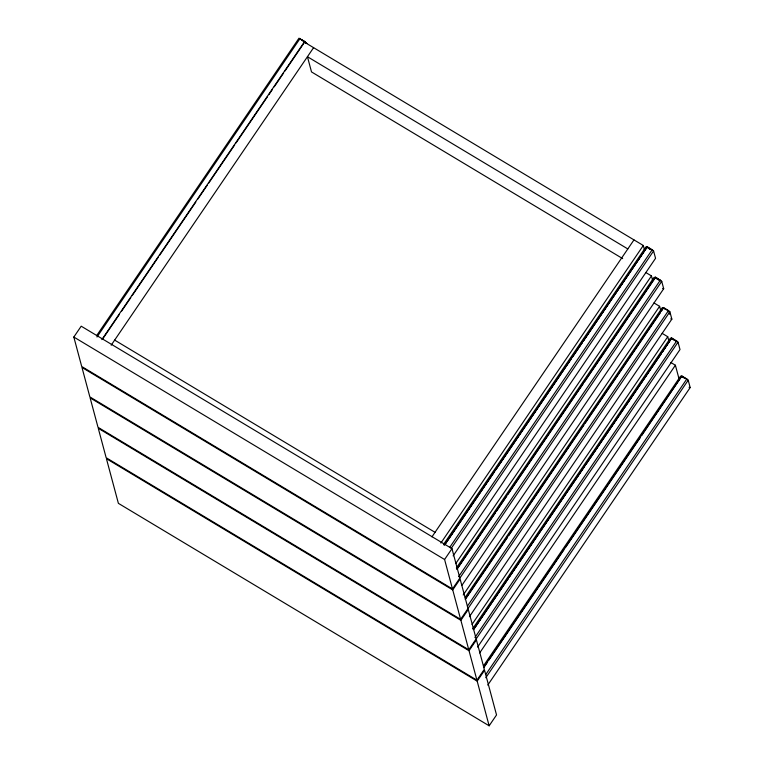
<?xml version="1.0" encoding="UTF-8"?>
<svg xmlns="http://www.w3.org/2000/svg" width="764" height="764" viewBox="0 0 764 764"><rect width="100%" height="100%" fill="white"/><g stroke="black" fill="none" stroke-linecap="round" stroke-linejoin="round"><path stroke-width="1.15" d="M456.834 569.19L655.378 277.16L660.354 280.14L661.729 281.362L452.479 588.958L81.71 366.5L73.822 337.039L81.204 326.19L451.973 548.647L459.861 578.109M96.57 335.73L298.982 38.2L305.17 41.81L299.956 38.907M97.018 336.991L300.099 38.467M101.851 339.608L304.263 42.068L643.307 245.492L644.501 249.971M102.662 338.987L119.423 314.357M121.428 311.406L130.816 297.616M132.153 295.639L158.291 257.22M159.638 255.252L195.832 202.049M197.838 199.089L207.225 185.299M208.562 183.331L234.701 144.902M236.047 142.935L267.543 96.627M268.89 94.66L272.232 89.732M274.247 86.781L283.635 72.981M284.972 71.014L305.075 41.457M111.181 345.204L313.593 47.674M431.956 536.853L633.967 239.896M440.885 543.032L643.307 245.492M443.55 544.417L645.962 246.887L650.565 249.245M444.142 545.267L647.232 246.753L652.208 249.732L653.583 250.955L655.55 258.318L453.138 555.858M444.667 544.694L647.079 247.154M444.915 544.636L494.509 471.732M495.855 469.764L570.918 359.424M572.255 357.447L582.311 342.673M583.648 340.696L647.232 246.753M449.795 547.272L652.208 249.732M451.161 548.495L653.583 250.955M452.479 588.958L444.591 559.506L451.973 548.647M455.736 563.584L651.453 275.909L645.847 272.547M456.385 567.929L654.108 277.294L655.226 277.561M457.082 569.132L495.282 512.978M496.629 511.011L506.675 496.228M508.022 494.26L583.085 383.92M584.431 381.943L654.805 278.497M458.61 576.696L660.354 280.14M452.737 589.913L460.119 579.055L468.007 608.516L460.625 619.365L89.856 396.908L81.968 367.446L452.737 589.913L460.625 619.365M461.953 585.281L663.696 288.735L661.729 281.362M463.213 594.984L659.599 306.316L654.003 302.955M465.209 597.352L662.254 307.701L665.119 309.019M465.133 599.186L663.524 307.567L668.5 310.556L669.875 311.779L671.852 319.142L469.43 616.672M465.897 598.556L507.458 537.474M508.795 535.507L583.858 425.166M585.205 423.189L660.268 312.848M661.614 310.881L663.524 307.567M467.434 606.119L668.5 310.556M468.131 608.325L669.875 311.779M473.279 629.603L671.671 337.974L676.656 340.964L678.021 342.186L468.771 649.782L460.883 620.32L468.265 609.462L476.163 638.924M472.037 624.408L667.746 336.723L662.149 333.362M472.687 628.753L670.41 338.108L675.873 340.992M473.804 629.02L670.849 339.369M474.043 628.973L508.232 578.72M509.569 576.753L584.641 466.412M585.978 464.436L661.041 354.095M662.388 352.128L671.671 337.974M474.912 637.51L676.656 340.964M469.029 650.727L476.411 639.879L484.309 669.331L476.927 680.189L106.158 457.722L98.26 428.27L469.029 650.727L476.927 680.189M477.586 647.079L679.998 349.549L678.021 342.186M479.677 652.914L675.386 365.23L670.716 362.432M483.536 665.778L680.59 376.127L685.193 378.486M483.469 667.612L681.86 375.983L686.836 378.973L688.211 380.195L690.178 387.558L487.766 685.088M484.233 666.982L487.585 662.054M488.922 660.086L563.994 549.736M565.331 547.769L640.404 437.428M641.741 435.451L681.86 375.983M477.175 681.135L484.557 670.286L496.533 714.951L489.141 725.8L118.382 503.342L106.416 458.677L477.175 681.135L489.141 725.8M485.761 674.536L686.836 378.973M485.789 677.725L688.211 380.195M662.579 288.458L663.696 288.735M670.735 318.865L671.852 319.142M681.564 376.833L682.185 376.986M689.061 387.291L690.178 387.558M647.328 247.106L652.685 250.544M301.197 39.623L306.918 43.462M303.27 41.17L306.03 43.051M648.55 248.338L650.536 249.532M627.817 248.94L307.443 56.717L311.511 71.921L622.679 258.614M656.095 278.086L659.58 280.178M655.713 278.153L658.683 279.939M663.62 307.921L668.977 311.359L669.789 314.396M671.766 338.328L677.133 341.775M681.956 376.346L686.549 379.097M114.648 340.104L435.031 532.327M73.822 337.039L444.591 559.506M460.883 620.32L90.114 397.863L98.012 427.315L468.771 649.782M660.831 280.951L655.378 277.16M651.453 275.909L652.647 280.378M659.599 306.316L660.793 310.786M667.746 336.723L668.949 341.193M675.386 365.23L679.053 378.915"/></g></svg>
